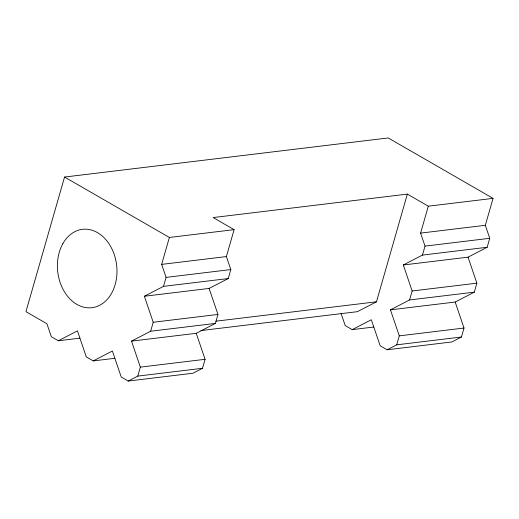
<?xml version="1.0" encoding="UTF-8"?>
<svg xmlns="http://www.w3.org/2000/svg" width="519" height="519" viewBox="0 0 519 519"><rect width="100%" height="100%" fill="white"/><g stroke="black" fill="none" stroke-linecap="round" stroke-linejoin="round"><path stroke-width="0.78" d="M341.054 313.372L345.213 325.608L352.2 329.636L371.325 319.743L380.155 345.751L387.142 349.78L396.704 344.83L399.28 335.858L390.45 309.856L409.575 299.963L412.144 290.99L403.315 264.982L468.047 257.165L487.172 247.271L489.748 238.299L485.33 225.298L493.05 198.375L388.218 137.95L64.551 177.044L25.95 311.653L46.918 323.739L51.336 336.74L58.323 340.769L79.9 338.161M144.379 296.252L163.504 286.365L166.08 277.386L161.662 264.385L169.382 237.462L234.114 229.645L226.394 256.568L230.812 269.569L228.237 278.547L209.118 288.434L144.379 296.252L153.215 322.26L150.64 331.232L131.515 341.126L140.344 367.128L137.775 376.106L128.212 381.05L121.225 377.021L112.389 351.019L93.264 360.906L86.277 356.877L77.448 330.875L58.323 340.769M128.212 381.05L192.945 373.232L202.507 368.282L205.083 359.31L196.247 333.308L131.515 341.126M196.247 333.308L215.372 323.415L217.948 314.443L209.118 288.434M200.866 330.584L357.344 311.685L376.47 301.798L407.35 194.106L428.318 206.192L493.05 198.375M403.315 264.982L422.44 255.089L425.016 246.116L420.598 233.115L428.318 206.192M387.142 349.78L451.88 341.956L461.443 337.013L464.012 328.04L455.182 302.032L390.45 309.856M455.182 302.032L474.308 292.145L476.877 283.166L468.047 257.165M407.35 194.106L213.147 217.565L234.114 229.645M161.662 264.385L226.394 256.568M420.598 233.115L485.33 225.298M166.08 277.386L230.812 269.569M425.016 246.116L489.748 238.299M163.504 286.365L228.237 278.547M422.44 255.089L487.172 247.271M153.215 322.26L217.948 314.443M412.144 290.99L476.877 283.166M215.975 321.177L376.47 301.798M150.64 331.232L215.372 323.415M409.575 299.963L474.308 292.145M93.264 360.906L114.842 358.305M352.2 329.636L373.777 327.028M140.344 367.128L205.083 359.31M399.28 335.858L464.012 328.04M137.775 376.106L202.507 368.282M396.704 344.83L461.443 337.013M64.551 177.044L169.382 237.462M62.844 243.664A39.47 29.628 83.1 0 0 84.474 307.358A39.47 29.628 83.1 0 0 114.232 254.524A39.47 29.628 83.1 0 0 62.844 243.664"/></g></svg>
